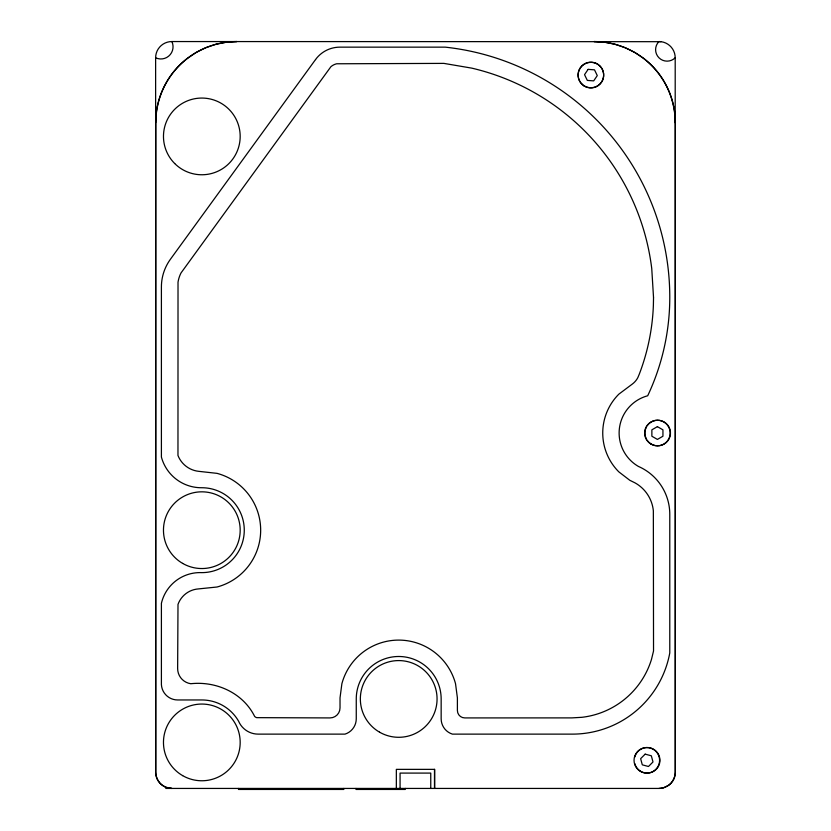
<?xml version="1.0" encoding="UTF-8"?>
<svg xmlns="http://www.w3.org/2000/svg" width="831" height="831" viewBox="0 0 831 831"><rect width="100%" height="100%" fill="white"/><g stroke="black" fill="none" stroke-linecap="round" stroke-linejoin="round"><path stroke-width="1.25" d="M661.081 41.685L171.861 41.55A16.236 16.236 0 0 0 155.626 57.786L155.626 772.196A16.236 16.236 0 0 0 171.861 788.432L165.649 787.196L162.149 785.077A16.236 16.236 0 0 1 155.802 772.196L155.802 122.728A81.178 81.178 0 0 1 187.557 58.326L196.22 52.426L205.745 47.731L215.8 44.313L226.219 42.246L236.814 41.55A81.178 81.178 0 0 0 155.626 122.728M165.649 787.196L165.857 788.432L659.139 788.432L663.335 787.881L669.017 785.077A16.236 16.236 0 0 0 675.374 772.196L675.374 122.728A81.178 81.178 0 0 0 643.61 58.326L634.78 52.426L625.255 47.731L615.2 44.313L604.781 42.246L594.186 41.55M675.198 57.786A11.478 11.478 0 0 1 658.962 57.786A11.478 11.478 0 0 1 658.962 41.55A16.236 16.236 0 0 1 675.198 57.786L675.198 772.196A16.236 16.236 0 0 1 658.962 788.432M434.655 788.432L434.655 769.361L396.345 769.361L396.345 788.432M434.488 769.361L434.488 788.432M430.759 788.432L430.759 773.09L400.075 773.09L400.075 788.432M405.268 788.432L405.268 789.45L356.011 789.45L356.011 788.432M343.795 788.432L343.795 789.45L238.497 789.45L238.497 788.432M171.861 41.55A12.174 12.174 0 0 1 155.626 57.786M594.02 41.55A81.178 81.178 0 0 1 675.198 122.728M634.811 756.999A12.787 12.787 0 0 1 654.496 749.832A12.787 12.787 0 0 1 654.496 770.784A12.787 12.787 0 0 1 634.811 763.616M647.214 425.69A12.787 12.787 0 0 1 666.192 423.467A12.787 12.787 0 0 1 666.192 442.57A12.787 12.787 0 0 1 647.214 440.347M646.622 439.412A12.787 12.787 0 0 1 646.622 426.625M653.53 297.591L653.384 305.133A214.71 214.71 0 0 1 639.216 374.334L637.803 377.7A19.279 19.279 0 0 1 632.266 384.109L618.835 394.164A54.95 54.95 0 0 0 618.835 471.873L629.784 480.276L635.029 482.873A35.972 35.972 0 0 1 653.353 510.836L653.53 650.995L651.504 659.315A82.778 82.778 0 0 1 581.918 717.309L571.884 717.891L464.82 717.922A7.427 7.427 0 0 1 457.393 710.495L457.393 697.874L455.533 683.716A58.824 58.824 0 0 0 341.884 683.716L340.024 697.874L340.024 707.898A10.024 10.024 0 0 1 330 717.922L256.717 717.652A5.028 5.028 0 0 1 254.639 716.415C242.995 692.919 216.309 680.942 190.777 683.726A15.353 15.353 0 0 1 177.637 668.54L178 604.397A23.434 23.434 0 0 1 198.401 588.919L217.047 587.008A58.824 58.824 0 0 0 217.047 473.358L198.889 471.354A25.127 25.127 0 0 1 177.969 455.471L178.021 282.176A30.965 30.965 0 0 1 181.013 272.952L330.894 66.719A13.867 13.867 0 0 1 336.659 63.779L443.879 63.385L471.759 68.132A235.287 235.287 0 0 1 651.753 268.631L653.53 297.591M588.13 69.368L584.536 74.655L587.32 80.41L593.687 80.877L597.281 75.59L594.497 69.835L588.13 69.368M315.541 59.562L170.417 259.262A47.211 47.211 0 0 0 161.401 287.017L161.401 457.05A41.394 41.394 0 0 0 201.829 487.735A42.443 42.443 0 0 1 244.272 530.188A42.443 42.443 0 0 1 201.829 572.632A39.701 39.701 0 0 0 161.401 603.316L161.401 684.619A16.267 16.267 0 0 0 177.637 699.962L201.829 699.962A42.443 42.443 0 0 1 238.59 721.183A21.284 21.284 0 0 0 258.171 734.126L345.01 734.126A16.09 16.09 0 0 0 356.26 718.784L356.26 698.944A42.443 42.443 0 0 1 398.714 656.49A42.443 42.443 0 0 1 441.157 698.944L441.157 718.784A16.09 16.09 0 0 0 452.407 734.126L572.351 734.126A99.045 99.045 0 0 0 669.776 652.937L669.776 514.306A52.228 52.228 0 0 0 638.405 466.43A38.579 38.579 0 0 1 647.702 395.764A230.956 230.956 0 0 0 669.776 297.249A251.554 251.554 0 0 0 445.25 47.149L339.9 47.149A30.113 30.113 0 0 0 315.541 59.562M645.168 754.143L640.639 758.661L642.301 764.842L648.471 766.494L652.989 761.975L651.338 755.795L645.168 754.143M657.404 426.646L651.868 429.835L651.868 436.233L657.404 439.422L662.941 436.233L662.941 429.835L657.404 426.646M182.643 775.624A38.351 38.351 0 0 0 240.18 742.405A38.351 38.351 0 0 0 182.643 709.196A38.351 38.351 0 0 0 182.643 775.624M581.835 84.014A12.787 12.787 0 0 0 603.223 78.28A12.787 12.787 0 0 0 587.569 62.616A12.787 12.787 0 0 0 581.835 84.014M182.643 563.397A38.351 38.351 0 0 0 240.18 530.188A38.351 38.351 0 0 0 182.643 496.969A38.351 38.351 0 0 0 182.643 563.397M174.707 163.53A38.351 38.351 0 0 0 238.871 146.339A38.351 38.351 0 0 0 191.899 99.367A38.351 38.351 0 0 0 174.707 163.53M379.528 732.153A38.351 38.351 0 0 0 437.064 698.944A38.351 38.351 0 0 0 379.528 665.724A38.351 38.351 0 0 0 379.528 732.153M651.016 444.107A12.787 12.787 0 0 0 670.191 433.034A12.787 12.787 0 0 0 651.016 421.961A12.787 12.787 0 0 0 651.016 444.107M640.421 771.386A12.787 12.787 0 0 0 659.606 760.323A12.787 12.787 0 0 0 640.421 749.25A12.787 12.787 0 0 0 640.421 771.386M583.726 85.697A12.787 12.787 0 0 0 603.659 76.068A12.787 12.787 0 0 0 585.346 63.613A12.787 12.787 0 0 0 583.726 85.697"/></g></svg>
